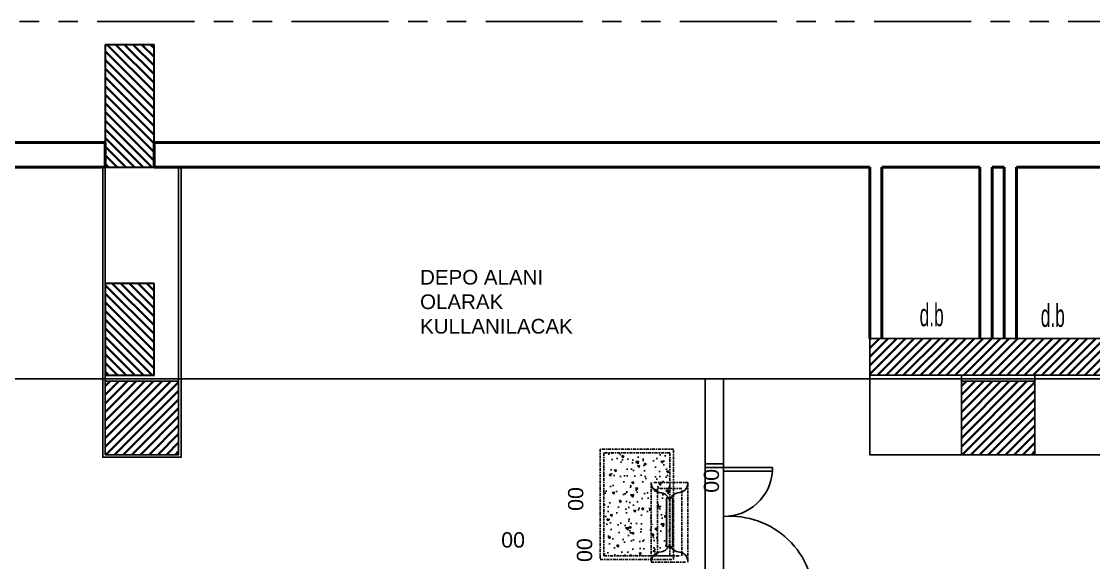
# Model space of a CAD drawing. Header units: millimetres. Extents: x 38967 to 51721, y 49836 to 53207.
# Drawn here: x 47805 to 48681, y 52458 to 52900 of the extents above; entities that cross this region are included whole.
import ezdxf
from ezdxf.enums import TextEntityAlignment as Align

# ---------------------------------------------------------------- set-up
doc = ezdxf.new("R2010")
doc.units = ezdxf.units.MM
doc.header["$LTSCALE"] = 5
for name, pattern in [('HIDDEN2', [4.7625, 3.175, -1.5875]), ('PHANTOM2', [31.75, 15.875, -3.175, 3.175, -3.175, 3.175, -3.175]), ('TRATTO-PUNTO', [1, 0.5, -0.25, 0, -0.25])]:
    doc.linetypes.add(name, pattern=pattern)
for name, color, linetype in [('200-EquipBorder-2d', 9, 'Continuous'), ('200-EquipID-2d', 7, 'Continuous'), ('ax', 1, 'PHANTOM2'), ('elev3', 8, 'Continuous'), ('HG-003 Kapı', 3, 'Continuous'), ('HG-016 Su Tes Yazı 001', 5, 'Continuous'), ('str_conc', 6, 'Continuous'), ('wall_gyps', 45, 'Continuous')]:
    doc.layers.add(name, color=color, linetype=linetype)
for name, color, linetype, lineweight in [('A-Area-Mass', 70, 'Continuous', 18), ('A-Wall', 113, 'Continuous', 50), ('G-Mass', 70, 'Continuous', 18), ('yz', 54, 'Continuous', 25)]:
    doc.layers.add(name, color=color, linetype=linetype, lineweight=lineweight)
doc.styles.add('Arial', font='arial.ttf')
doc.styles.add('ROMANS', font='micross.ttf')
doc.styles.add('Title-Fine', font='arial.ttf', dxfattribs={"width": 0.55, "height": 11})
pattern_1 = [(45, (221848.91, 11298.529), (-3.5355339, 3.5355339), [])]
pattern_2 = [(45, (0, 0), (-3.5355339, 3.5355339), [])]

# ---------------------------------------------------------------- blocks, each defined once
blk = doc.blocks.new('rtretert_4')
at = {"layer": 'G-Mass', "linetype": 'Continuous', "lineweight": 40}
h = blk.add_hatch(dxfattribs=at)
h.set_pattern_fill('_U', color=74, scale=5, angle=45, style=0, pattern_type=0)
h.set_pattern_definition(pattern_2)
h.paths.add_polyline_path([(-145871.71, 39693.8), (-145871.71, 39593.8), (-145911.71, 39593.8), (-145911.71, 39693.8)], flags=0)
h = blk.add_hatch(dxfattribs=at)
h.set_pattern_fill('_U', color=74, scale=5, angle=45, style=0, pattern_type=0)
h.set_pattern_definition(pattern_2)
h.paths.add_polyline_path([(-145871.71, 39498.8), (-145871.71, 39423.8), (-145911.71, 39423.8), (-145911.71, 39498.8)], flags=0)
at = {"layer": 'G-Mass', "color": 11, "linetype": 'HIDDEN2', "lineweight": 25}
for p, q in [((-145911.71, 39693.8), (-145871.71, 39693.8)), ((-145911.71, 39593.8), (-145911.71, 39693.8)), ((-145871.71, 39693.8), (-145871.71, 39593.8)), ((-145871.71, 39593.8), (-145911.71, 39593.8)), ((-145911.71, 39498.8), (-145871.71, 39498.8)), ((-145911.71, 39423.8), (-145911.71, 39498.8)), ((-145871.71, 39498.8), (-145871.71, 39423.8)), ((-145871.71, 39423.8), (-145911.71, 39423.8))]:
    blk.add_line(p, q, dxfattribs=at)
at = {"layer": 'G-Mass', "color": 70, "linetype": 'Continuous', "lineweight": 18}
for p, q in [((-145911.71, 39693.8), (-145911.71, 39593.8)), ((-145871.71, 39693.8), (-145911.71, 39693.8)), ((-145871.71, 39593.8), (-145871.71, 39693.8)), ((-145911.71, 39593.8), (-145871.71, 39593.8)), ((-145911.71, 39498.8), (-145911.71, 39423.8)), ((-145871.71, 39498.8), (-145911.71, 39498.8)), ((-145871.71, 39423.8), (-145871.71, 39498.8)), ((-145911.71, 39423.8), (-145871.71, 39423.8))]:
    blk.add_line(p, q, dxfattribs=at)
at = {"layer": 'G-Mass', "color": 114, "linetype": 'Continuous', "lineweight": 35}
for p, q in [((-145911.71, 39593.8), (-145911.71, 39693.8)), ((-145911.71, 39693.8), (-145871.71, 39693.8)), ((-145871.71, 39693.8), (-145871.71, 39593.8)), ((-145871.71, 39593.8), (-145911.71, 39593.8)), ((-145911.71, 39423.8), (-145911.71, 39498.8)), ((-145911.71, 39498.8), (-145871.71, 39498.8)), ((-145871.71, 39498.8), (-145871.71, 39423.8)), ((-145871.71, 39423.8), (-145911.71, 39423.8))]:
    blk.add_line(p, q, dxfattribs=at)
blk = doc.blocks.new('attrib')
at = {"layer": '200-EquipID-2d', "style": 'Arial'}
blk.add_attdef('POS', text='', height=2.5, dxfattribs=at).set_placement((0, 0, -1), align=Align.MIDDLE)
at = {"layer": '200-EquipID-2d', "style": 'ROMANS', "flags": 1}
for tag, p in [('ZONA', (0, -4.91, -2)), ('EQUIPMENTDATA', (0, -7.89, -2)), ('LONGDESCR', (0, -11.3, -2)), ('EQUIPMENTCONN', (0, -14.71, -2)), ('ACCESSORYDATA', (0, -18.55, -2)), ('ACCESSORYCONN', (0, -21.86, -2))]:
    blk.add_attdef(tag, text='', height=2.5, dxfattribs=at).set_placement(p, align=Align.CENTER)
blk = doc.blocks.new('A$C567460A4')
at = {"layer": 'HG-003 Kapı'}
blk.add_line((3, 15), (117, 15), dxfattribs=at)
for points in [[(114, 89), (114, 15), (117, 15), (117, 89)], [(3, 55), (3, 15), (6, 15), (6, 55)], [(3, 0), (3, 15), (0, 15), (0, 0)], [(120, 0), (120, 15), (117, 15), (117, 0)]]:
    blk.add_lwpolyline(points, close=True, dxfattribs=at)
for centre, radius, start, end in [((111.66, 20.19), 68.85, 88.04992, 184.3206), ((3.24, 15.33), 39.77, 359.52385, 86.0138)]:
    blk.add_arc(centre, radius, start, end, dxfattribs=at)

msp = doc.modelspace()

# ---------------------------------------------------------------- hatches: boundary and pattern name
at = {"layer": '200-EquipBorder-2d'}
h = msp.add_hatch(dxfattribs=at)
h.set_pattern_fill('AR-CONC', color=256, scale=0.1, angle=90, style=0)
h.set_pattern_definition([(140, (54513.987, 48893.899), (1.59391, 18.218467), [1.905, -20.955]), (85, (54513.987, 48893.899), (-19.105664, -3.524283), [1.524, -16.764]), (190.451, (54514.12, 48895.417), (-17.51167, 14.69425), [1.619, -17.809]), (136.1842, (54508.907, 48893.9), (4.20423, 27.107904), [2.8575, -31.4325]), (186.6356, (54509.258, 48896.158), (-24.74256, 23.74042), [2.4285, -26.7135]), (81.184, (54508.907, 48893.9), (-24.74251, 23.74046), [2.286, -25.146]), (111, (54510.177, 48896.439), (10.226552, 15.161488), [1.905, -20.955]), (56, (54510.177, 48896.439), (-18.418797, 6.180203), [1.524, -16.764]), (161.4514, (54511.03, 48897.702), (-8.192286, 21.34165), [1.619, -17.809]), (127.5, (54513.9875, 48893.899), (-8.455504, 0.3088603), [0, -16.5608, 0, -17.018, 0, -16.8275]), (97.5, (54513.9875, 48893.899), (-10.018057, 6.681966), [0, -9.7028, 0, -16.1798, 0, -6.4135]), (57.5, (54513.9875, 48888.235), (0.5728744, 13.5590595), [0, -6.35, 0, -19.812, 0, -26.289]), (47.5, (54513.987, 48885.695), (-2.54265, 14.812918), [0, -8.255, 0, -13.1572, 0, -18.669])])
h.paths.add_polyline_path([(48335.05, 52463.19), (48335.05, 52547.19), (48281.05, 52547.19), (48281.05, 52463.19)])
at = {"layer": 'A-Area-Mass', "linetype": 'Continuous', "lineweight": 40}
h = msp.add_hatch(dxfattribs=at)
h.set_pattern_fill('_U', color=74, scale=5, angle=45, style=0, pattern_type=0)
h.set_pattern_definition(pattern_1)
h.paths.add_polyline_path([(48708.34, 52640.64), (48498.34, 52640.64), (48498.34, 52610.64), (48708.34, 52610.64)], flags=0)
h = msp.add_hatch(dxfattribs=at)
h.set_pattern_fill('_U', color=74, scale=5, angle=45, style=0, pattern_type=0)
h.set_pattern_definition(pattern_1)
h.paths.add_polyline_path([(48633.34, 52545.64), (48633.34, 52605.64), (48573.34, 52605.64), (48573.34, 52545.64)], flags=0)
at = {"layer": 'G-Mass', "linetype": 'Continuous', "lineweight": 40}
h = msp.add_hatch(dxfattribs=at)
h.set_pattern_fill('_U', color=74, scale=5, angle=45, style=0, pattern_type=0)
h.set_pattern_definition(pattern_1)
h.paths.add_polyline_path([(47873.34, 52545.64), (47933.34, 52545.64), (47933.34, 52605.64), (47873.34, 52605.64)], flags=0)
at = {"layer": 'HG-016 Su Tes Yazı 001'}
msp.add_hatch(color=256, dxfattribs=at).paths.add_polyline_path([(48337.26, 52510.45), (48332.26, 52510.45), (48332.26, 52470.45), (48337.26, 52470.45)])

# ---------------------------------------------------------------- linework, layer by layer
for p, q in [((47017.34, 52607.64), (50189.34, 52607.64)), ((48363.85, 52402.74), (48363.85, 52607.64)), ((48378.85, 52402.74), (48378.85, 52607.64))]:
    msp.add_line(p, q)
for points in [[(48334.94, 52508.55, 0.254762), (48327.98, 52514.64, -0.427273), (48319.76, 52522.95)], [(48334.57, 52508.55, -0.254762), (48341.54, 52514.64, 0.427273), (48349.76, 52522.95)], [(48334.94, 52472.36, -0.254762), (48327.98, 52466.27, 0.427273), (48319.76, 52457.95)], [(48334.57, 52472.36, 0.254762), (48341.54, 52466.27, -0.427273), (48349.76, 52457.95)]]:
    msp.add_lwpolyline(points, format="xyb")
at = {"layer": '200-EquipBorder-2d', "linetype": 'TRATTO-PUNTO'}
for points in [[(48338.05, 52460.19), (48338.05, 52550.19), (48278.05, 52550.19), (48278.05, 52460.19)], [(48335.05, 52463.19), (48335.05, 52547.19), (48281.05, 52547.19), (48281.05, 52463.19)], [(48349.76, 52457.95), (48349.76, 52522.95), (48319.76, 52522.95), (48319.76, 52457.95)], [(48344.76, 52462.95), (48344.76, 52517.95), (48324.76, 52517.95), (48324.76, 52462.95)]]:
    msp.add_lwpolyline(points, close=True, dxfattribs=at)
at = {"layer": 'A-Wall', "color": 113, "linetype": 'Continuous', "lineweight": 50}
for p, q in [((47873.34, 52800.64), (47223.34, 52800.64)), ((47873.34, 52780.64), (47873.34, 52800.64)), ((47913.34, 52800.64), (47913.34, 52780.64)), ((48778.34, 52800.64), (47913.34, 52800.64)), ((47223.34, 52780.64), (47873.34, 52780.64)), ((47913.34, 52780.64), (48498.34, 52780.64)), ((48498.34, 52780.64), (48498.34, 52640.64)), ((48508.34, 52780.64), (48588.34, 52780.64)), ((48508.34, 52640.64), (48508.34, 52780.64)), ((48588.34, 52780.64), (48588.34, 52640.64)), ((48598.34, 52780.64), (48603.34, 52780.64)), ((48598.34, 52640.64), (48598.34, 52780.64)), ((48603.34, 52780.64), (48608.34, 52780.64)), ((48608.34, 52780.64), (48608.34, 52640.64)), ((48618.34, 52780.64), (48698.34, 52780.64)), ((48618.34, 52640.64), (48618.34, 52780.64))]:
    msp.add_line(p, q, dxfattribs=at)
at = {"layer": 'ax'}
msp.add_lwpolyline([(45644.38, 52899.6), (51721.09, 52899.6), (51721.09, 49836.17), (45644.38, 49836.17)], close=True, dxfattribs=at)
at = {"layer": 'elev3'}
msp.add_lwpolyline([(48498.34, 52610.64), (48498.34, 52545.64), (48708.34, 52545.64), (48708.34, 52610.64)], dxfattribs=at)
msp.add_lwpolyline([(48633.34, 52545.64), (48573.34, 52545.64), (48573.34, 52610.64), (48633.34, 52610.64)], close=True, dxfattribs=at)
at = {"layer": 'HG-016 Su Tes Yazı 001'}
msp.add_lwpolyline([(48337.26, 52470.45), (48337.26, 52510.45), (48332.26, 52510.45), (48332.26, 52470.45)], close=True, dxfattribs=at)
at = {"layer": 'str_conc'}
for points in [[(47873.34, 52780.64), (47913.34, 52780.64), (47913.34, 52880.64), (47873.34, 52880.64)], [(47873.34, 52610.64), (47913.34, 52610.64), (47913.34, 52685.64), (47873.34, 52685.64)], [(48498.34, 52610.64), (48708.34, 52610.64), (48708.34, 52640.64), (48498.34, 52640.64)], [(47873.34, 52545.64), (47933.34, 52545.64), (47933.34, 52605.64), (47873.34, 52605.64)], [(48573.34, 52545.64), (48633.34, 52545.64), (48633.34, 52605.64), (48573.34, 52605.64)]]:
    msp.add_lwpolyline(points, close=True, dxfattribs=at)
at = {"layer": 'wall_gyps'}
for points in [[(47871.34, 52780.64), (47871.34, 52543.64), (47935.34, 52543.64), (47935.34, 52780.64)], [(47873.34, 52780.64), (47873.34, 52545.64), (47933.34, 52545.64), (47933.34, 52780.64)]]:
    msp.add_lwpolyline(points, dxfattribs=at)

# ---------------------------------------------------------------- block references
at = {"xscale": -1}
msp.add_blockref('rtretert_4', (-97998.37, 13186.84), dxfattribs=at)
at = {"rotation": 270}
msp.add_blockref('A$C567460A4', (48363.85, 52538.26), dxfattribs=at)
at = {"layer": '200-EquipID-2d'}
ref = msp.add_blockref('attrib', (48368.87, 52524.33), dxfattribs=dict(at, xscale=5, yscale=5, zscale=5, rotation=90))
ref.add_attrib('POS', '00', dxfattribs={"color": 1, "height": 12.5, "rotation": 90, "style": 'Arial'}).set_placement((48368.87, 52524.33, -5), align=Align.MIDDLE)
ref = msp.add_blockref('attrib', (48257.96, 52509.53), dxfattribs=dict(at, xscale=5, yscale=5, zscale=5, rotation=90))
ref.add_attrib('POS', '00', dxfattribs={"color": 1, "height": 12.5, "rotation": 90, "style": 'Arial'}).set_placement((48257.96, 52509.53, -5), align=Align.MIDDLE)
ref = msp.add_blockref('attrib', (48206.78, 52476.11), dxfattribs=dict(at, xscale=5, yscale=5, zscale=5, rotation=180))
ref.add_attrib('POS', '00', dxfattribs={"color": 7, "height": 12.5, "rotation": 180, "style": 'Arial'}).set_placement((48206.78, 52476.11, -5), align=Align.MIDDLE)
ref = msp.add_blockref('attrib', (48265.19, 52467.74), dxfattribs=dict(at, xscale=5, yscale=5, zscale=5, rotation=90))
ref.add_attrib('POS', '00', dxfattribs={"color": 7, "height": 12.5, "rotation": 90, "style": 'Arial'}).set_placement((48265.19, 52467.74, -5), align=Align.MIDDLE)

# ---------------------------------------------------------------- texts
at = {"insert": (48130.75, 52696.64), "char_height": 12, "width": 161.2746, "attachment_point": 1, "style": 'ROMANS'}
msp.add_mtext('{\\fMicrosoft Sans Serif|b0|i0|c162|p34;DEPO ALANI OLARAK KULLANILACAK}', dxfattribs=at)
at = {"layer": 'yz', "color": 50, "style": 'Title-Fine', "width": 0.55}
for p in [(48539.16, 52650.65), (48638.18, 52650.1)]:
    msp.add_text('d.b', height=18.432, dxfattribs=at).set_placement(p)

doc.saveas('drawing.dxf')
